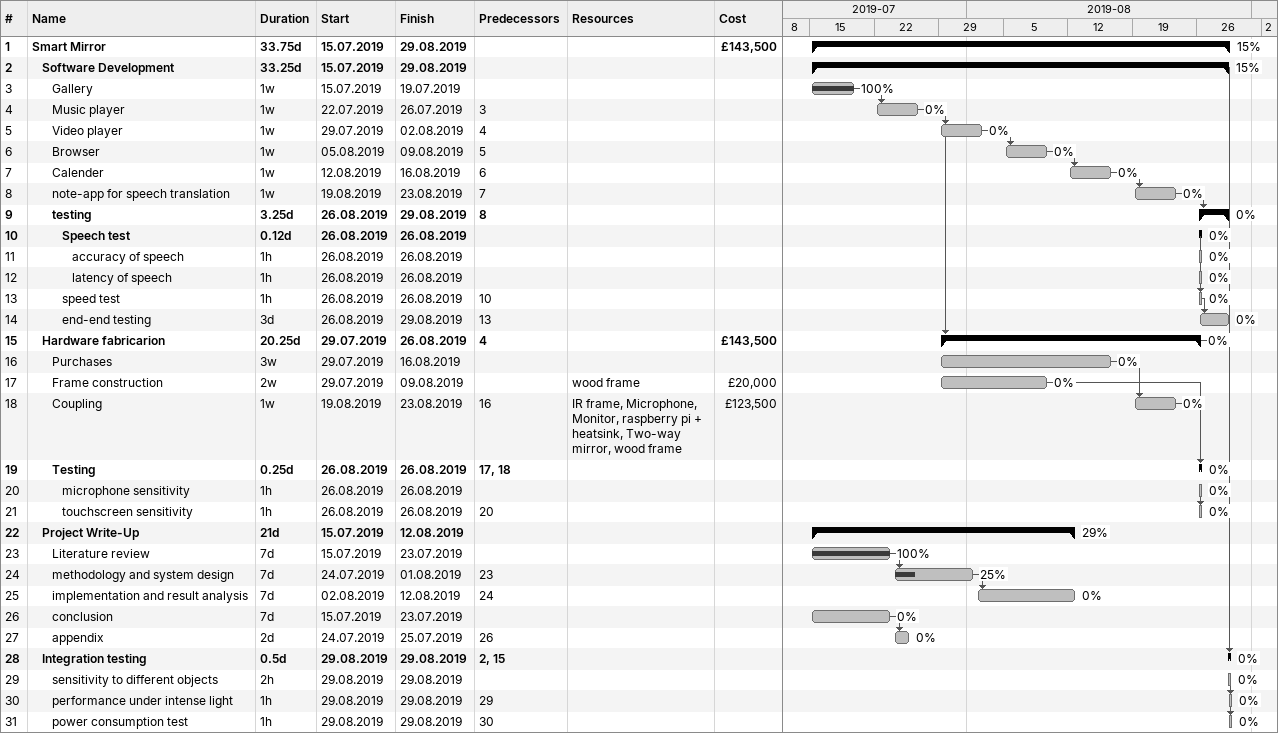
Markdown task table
| ID | Level | Task | Duration | Start | Finish | Predecessors | Resources | % complete | Cost (£) |
|---|---|---|---|---|---|---|---|---|---|
| 1 | 1 | **Smart Mirror** | 33.75d | 2019-07-15 | 2019-08-29 |  |  | 15 | 143500 |
| 2 | 2 | **Software Development** | 33.25d | 2019-07-15 | 2019-08-29 |  |  | 15 |  |
| 3 | 3 | Gallery | 1w | 2019-07-15 | 2019-07-19 |  |  | 100 |  |
| 4 | 3 | Music player | 1w | 2019-07-22 | 2019-07-26 | 3 |  | 0 |  |
| 5 | 3 | Video player | 1w | 2019-07-29 | 2019-08-02 | 4 |  | 0 |  |
| 6 | 3 | Browser | 1w | 2019-08-05 | 2019-08-09 | 5 |  | 0 |  |
| 7 | 3 | Calender | 1w | 2019-08-12 | 2019-08-16 | 6 |  | 0 |  |
| 8 | 3 | note-app for speech translation | 1w | 2019-08-19 | 2019-08-23 | 7 |  | 0 |  |
| 9 | 3 | **testing** | 3.25d | 2019-08-26 | 2019-08-29 | 8 |  | 0 |  |
| 10 | 4 | **Speech test** | 0.12d | 2019-08-26 | 2019-08-26 |  |  | 0 |  |
| 11 | 5 | accuracy of speech | 1h | 2019-08-26 | 2019-08-26 |  |  | 0 |  |
| 12 | 5 | latency of speech | 1h | 2019-08-26 | 2019-08-26 |  |  | 0 |  |
| 13 | 4 | speed test | 1h | 2019-08-26 | 2019-08-26 | 10 |  | 0 |  |
| 14 | 4 | end-end testing | 3d | 2019-08-26 | 2019-08-29 | 13 |  | 0 |  |
| 15 | 2 | **Hardware fabricarion** | 20.25d | 2019-07-29 | 2019-08-26 | 4 |  | 0 | 143500 |
| 16 | 3 | Purchases | 3w | 2019-07-29 | 2019-08-16 |  |  | 0 |  |
| 17 | 3 | Frame construction | 2w | 2019-07-29 | 2019-08-09 |  | wood frame | 0 | 20000 |
| 18 | 3 | Coupling | 1w | 2019-08-19 | 2019-08-23 | 16 | IR frame, Microphone, Monitor, raspberry pi + heatsink, Two-way mirror, wood frame | 0 | 123500 |
| 19 | 3 | **Testing** | 0.25d | 2019-08-26 | 2019-08-26 | 17, 18 |  | 0 |  |
| 20 | 4 | microphone sensitivity | 1h | 2019-08-26 | 2019-08-26 |  |  | 0 |  |
| 21 | 4 | touchscreen sensitivity | 1h | 2019-08-26 | 2019-08-26 | 20 |  | 0 |  |
| 22 | 2 | **Project Write-Up** | 21d | 2019-07-15 | 2019-08-12 |  |  | 29 |  |
| 23 | 3 | Literature review | 7d | 2019-07-15 | 2019-07-23 |  |  | 100 |  |
| 24 | 3 | methodology and system design | 7d | 2019-07-24 | 2019-08-01 | 23 |  | 25 |  |
| 25 | 3 | implementation and result analysis | 7d | 2019-08-02 | 2019-08-12 | 24 |  | 0 |  |
| 26 | 3 | conclusion | 7d | 2019-07-15 | 2019-07-23 |  |  | 0 |  |
| 27 | 3 | appendix | 2d | 2019-07-24 | 2019-07-25 | 26 |  | 0 |  |
| 28 | 2 | **Integration testing** | 0.5d | 2019-08-29 | 2019-08-29 | 2, 15 |  | 0 |  |
| 29 | 3 | sensitivity to different objects | 2h | 2019-08-29 | 2019-08-29 |  |  | 0 |  |
| 30 | 3 | performance under intense light | 1h | 2019-08-29 | 2019-08-29 | 29 |  | 0 |  |
| 31 | 3 | power consumption test | 1h | 2019-08-29 | 2019-08-29 | 30 |  | 0 |  |
